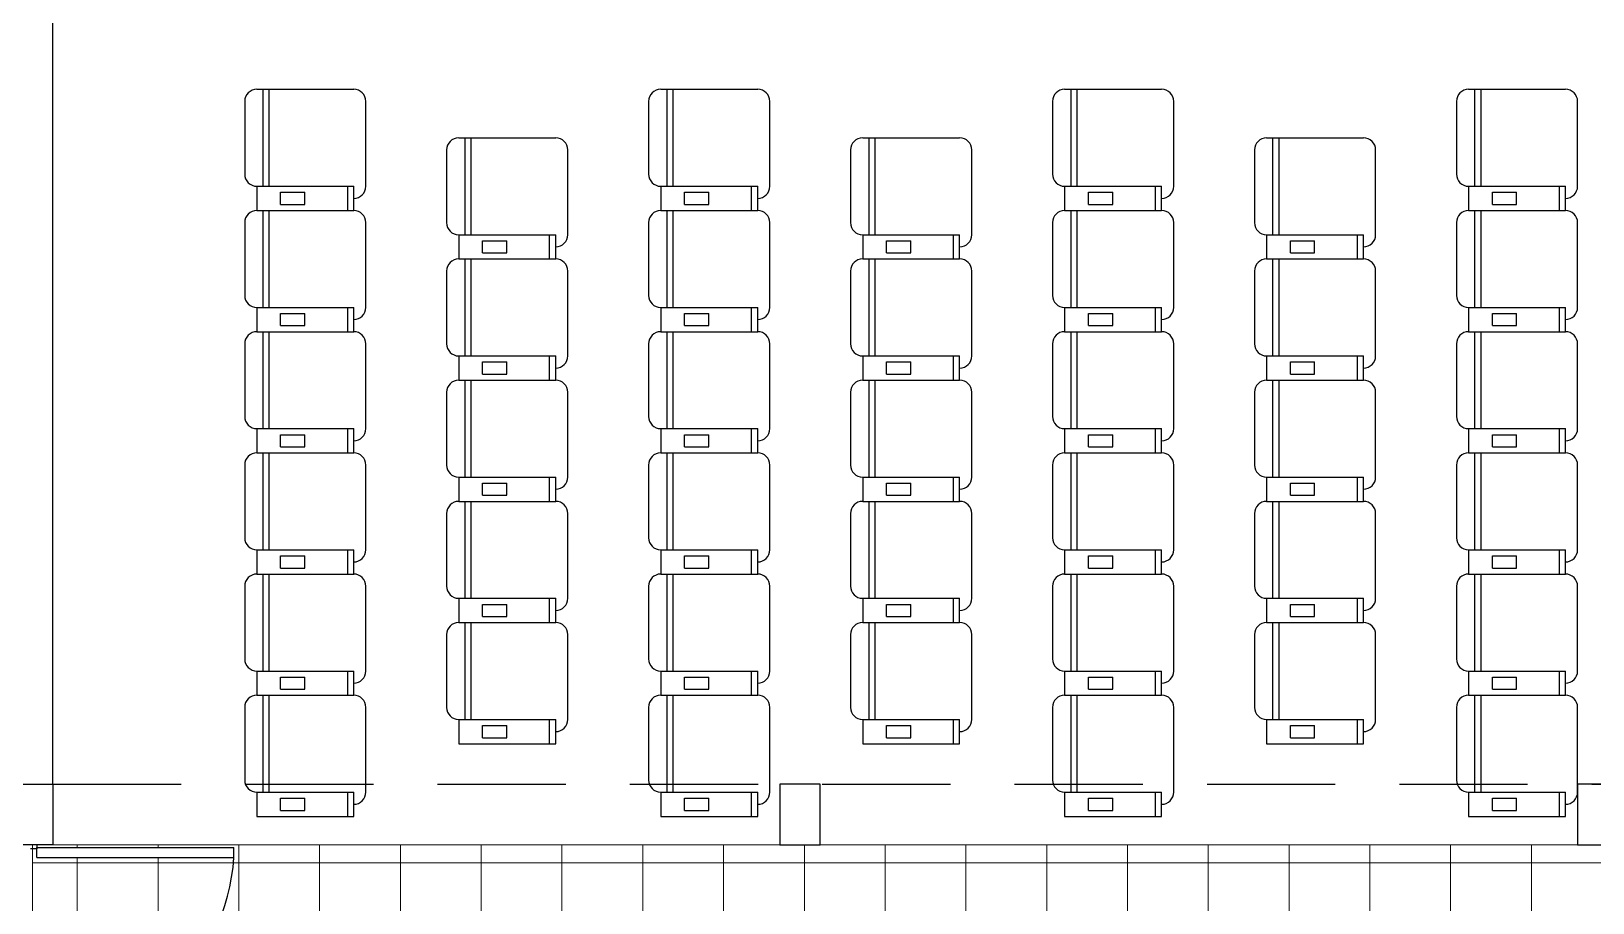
# Model space of a CAD drawing. Header units: millimetres. Extents: x 332.9 to 379.4, y 167.7 to 192.7.
# Drawn here: x 354.23 to 361.96, y 178.16 to 182.47 of the extents above; entities that cross this region are included whole.
import ezdxf

# ---------------------------------------------------------------- set-up
doc = ezdxf.new("R2010")
doc.units = ezdxf.units.MM
doc.linetypes.add('TRATTEGGIATA2', pattern=[9.525, 6.35, -3.175])
doc.layers.add('PAVIMENTAZIONE - flooring', color=250, linetype='Continuous', lineweight=5)

msp = doc.modelspace()

# ---------------------------------------------------------------- hatches: boundary and pattern name
at = {"layer": 'PAVIMENTAZIONE - flooring', "linetype": 'Continuous'}
h = msp.add_hatch(dxfattribs=at)
h.set_pattern_fill('_USER', color=251, scale=0.4, angle=90, style=0, double=1, pattern_type=0)
h.set_pattern_definition([(90, (125.25827, 11.9578), (-0.4, 2e-17), []), (180, (125.25827, 11.9578), (-5e-17, -0.4), [])])
h.paths.add_polyline_path([(376.9874, 178.4474), (354.2577, 178.4474), (354.2577, 178.433), (355.2338, 178.433), (355.2338, 178.3842, -0.394387), (354.2374, 177.4474), (354.2374, 177.4474, -0.394387), (355.2338, 176.5107), (355.2338, 176.4619), (354.2577, 176.4619), (354.2577, 176.4474), (375.3158, 176.4474), (375.3158, 177.1752), (375.3535, 177.1752, -0.403471), (376.1086, 176.4474), (376.9874, 176.4474)])
h.paths.add_polyline_path([(355.2338, 178.3842), (354.2577, 178.3842), (354.2577, 178.427), (354.2374, 178.427), (354.2374, 177.4474, 0.394387)], flags=17)
h.paths.add_polyline_path([(354.2374, 177.4474), (354.2374, 176.4679), (354.2577, 176.4679), (354.2577, 176.5107), (355.2338, 176.5107, 0.394387)], flags=17)
h.paths.add_polyline_path([(375.3535, 177.1752), (375.3535, 176.4474), (376.1086, 176.4474, 0.403471)], flags=17)

# ---------------------------------------------------------------- linework, layer by layer
at = {"linetype": 'Continuous'}
for p, q in [((354.3374, 178.7474), (354.3374, 186.8349)), ((355.3474, 182.1874), (355.8274, 182.1874)), ((355.3774, 182.1874), (355.3774, 181.7074)), ((355.4074, 182.1874), (355.4074, 181.7074)), ((357.3474, 182.1874), (357.8274, 182.1874)), ((357.3774, 182.1874), (357.3774, 181.7074)), ((357.4074, 182.1874), (357.4074, 181.7074)), ((359.3474, 182.1874), (359.8274, 182.1874)), ((359.3774, 182.1874), (359.3774, 181.7074)), ((359.4074, 182.1874), (359.4074, 181.7074)), ((361.3474, 182.1874), (361.8274, 182.1874)), ((361.3774, 182.1874), (361.3774, 181.7074)), ((361.4074, 182.1874), (361.4074, 181.7074)), ((355.2874, 182.1274), (355.2874, 181.7674)), ((355.8874, 181.7074), (355.8874, 182.1274)), ((357.2874, 182.1274), (357.2874, 181.7674)), ((357.8874, 181.7074), (357.8874, 182.1274)), ((359.2874, 182.1274), (359.2874, 181.7674)), ((359.8874, 181.7074), (359.8874, 182.1274)), ((361.2874, 182.1274), (361.2874, 181.7674)), ((361.8874, 181.7074), (361.8874, 182.1274)), ((356.3474, 181.9474), (356.8274, 181.9474)), ((356.3774, 181.9474), (356.3774, 181.4674)), ((356.4074, 181.9474), (356.4074, 181.4674)), ((358.3474, 181.9474), (358.8274, 181.9474)), ((358.3774, 181.9474), (358.3774, 181.4674)), ((358.4074, 181.9474), (358.4074, 181.4674)), ((360.3474, 181.9474), (360.8274, 181.9474)), ((360.3774, 181.9474), (360.3774, 181.4674)), ((360.4074, 181.9474), (360.4074, 181.4674)), ((356.2874, 181.8874), (356.2874, 181.5274)), ((356.8874, 181.4674), (356.8874, 181.8874)), ((358.2874, 181.8874), (358.2874, 181.5274)), ((358.8874, 181.4674), (358.8874, 181.8874)), ((360.2874, 181.8874), (360.2874, 181.5274)), ((360.8874, 181.4674), (360.8874, 181.8874)), ((355.3474, 181.7074), (355.8274, 181.7074)), ((355.3474, 181.7074), (355.3474, 181.5874)), ((355.7974, 181.5874), (355.7974, 181.7074)), ((355.8274, 181.5874), (355.8274, 181.7074)), ((357.3474, 181.7074), (357.8274, 181.7074)), ((357.3474, 181.7074), (357.3474, 181.5874)), ((357.7974, 181.5874), (357.7974, 181.7074)), ((357.8274, 181.5874), (357.8274, 181.7074)), ((359.3474, 181.7074), (359.8274, 181.7074)), ((359.3474, 181.7074), (359.3474, 181.5874)), ((359.7974, 181.5874), (359.7974, 181.7074)), ((359.8274, 181.5874), (359.8274, 181.7074)), ((361.3474, 181.7074), (361.8274, 181.7074)), ((361.3474, 181.7074), (361.3474, 181.5874)), ((361.7974, 181.5874), (361.7974, 181.7074)), ((361.8274, 181.5874), (361.8274, 181.7074)), ((355.4653, 181.6774), (355.5853, 181.6774)), ((355.4653, 181.6174), (355.4653, 181.6774)), ((355.5853, 181.6174), (355.5853, 181.6774)), ((357.4653, 181.6774), (357.5853, 181.6774)), ((357.4653, 181.6174), (357.4653, 181.6774)), ((357.5853, 181.6174), (357.5853, 181.6774)), ((359.4653, 181.6774), (359.5853, 181.6774)), ((359.4653, 181.6174), (359.4653, 181.6774)), ((359.5853, 181.6174), (359.5853, 181.6774)), ((361.4653, 181.6774), (361.5853, 181.6774)), ((361.4653, 181.6174), (361.4653, 181.6774)), ((361.5853, 181.6174), (361.5853, 181.6774)), ((355.3474, 181.5874), (355.8274, 181.5874)), ((355.3474, 181.5874), (355.8274, 181.5874)), ((355.3774, 181.5874), (355.3774, 181.1074)), ((355.4074, 181.5874), (355.4074, 181.1074)), ((355.4653, 181.6174), (355.5853, 181.6174)), ((357.3474, 181.5874), (357.8274, 181.5874)), ((357.3474, 181.5874), (357.8274, 181.5874)), ((357.3774, 181.5874), (357.3774, 181.1074)), ((357.4074, 181.5874), (357.4074, 181.1074)), ((357.4653, 181.6174), (357.5853, 181.6174)), ((359.3474, 181.5874), (359.8274, 181.5874)), ((359.3474, 181.5874), (359.8274, 181.5874)), ((359.3774, 181.5874), (359.3774, 181.1074)), ((359.4074, 181.5874), (359.4074, 181.1074)), ((359.4653, 181.6174), (359.5853, 181.6174)), ((361.3474, 181.5874), (361.8274, 181.5874)), ((361.3474, 181.5874), (361.8274, 181.5874)), ((361.3774, 181.5874), (361.3774, 181.1074)), ((361.4074, 181.5874), (361.4074, 181.1074)), ((361.4653, 181.6174), (361.5853, 181.6174)), ((355.2874, 181.5274), (355.2874, 181.1674)), ((355.8874, 181.1074), (355.8874, 181.5274)), ((357.2874, 181.5274), (357.2874, 181.1674)), ((357.8874, 181.1074), (357.8874, 181.5274)), ((359.2874, 181.5274), (359.2874, 181.1674)), ((359.8874, 181.1074), (359.8874, 181.5274)), ((361.2874, 181.5274), (361.2874, 181.1674)), ((361.8874, 181.1074), (361.8874, 181.5274)), ((356.3474, 181.4674), (356.8274, 181.4674)), ((356.3474, 181.4674), (356.3474, 181.3474)), ((356.4653, 181.4374), (356.5853, 181.4374)), ((356.4653, 181.3774), (356.4653, 181.4374)), ((356.5853, 181.3774), (356.5853, 181.4374)), ((356.7974, 181.3474), (356.7974, 181.4674)), ((356.8274, 181.3474), (356.8274, 181.4674)), ((358.3474, 181.4674), (358.8274, 181.4674)), ((358.3474, 181.4674), (358.3474, 181.3474)), ((358.4653, 181.4374), (358.5853, 181.4374)), ((358.4653, 181.3774), (358.4653, 181.4374)), ((358.5853, 181.3774), (358.5853, 181.4374)), ((358.7974, 181.3474), (358.7974, 181.4674)), ((358.8274, 181.3474), (358.8274, 181.4674)), ((360.3474, 181.4674), (360.8274, 181.4674)), ((360.3474, 181.4674), (360.3474, 181.3474)), ((360.4653, 181.4374), (360.5853, 181.4374)), ((360.4653, 181.3774), (360.4653, 181.4374)), ((360.5853, 181.3774), (360.5853, 181.4374)), ((360.7974, 181.3474), (360.7974, 181.4674)), ((360.8274, 181.3474), (360.8274, 181.4674)), ((356.3474, 181.3474), (356.8274, 181.3474)), ((356.3474, 181.3474), (356.8274, 181.3474)), ((356.3774, 181.3474), (356.3774, 180.8674)), ((356.4074, 181.3474), (356.4074, 180.8674)), ((356.4653, 181.3774), (356.5853, 181.3774)), ((358.3474, 181.3474), (358.8274, 181.3474)), ((358.3474, 181.3474), (358.8274, 181.3474)), ((358.3774, 181.3474), (358.3774, 180.8674)), ((358.4074, 181.3474), (358.4074, 180.8674)), ((358.4653, 181.3774), (358.5853, 181.3774)), ((360.3474, 181.3474), (360.8274, 181.3474)), ((360.3474, 181.3474), (360.8274, 181.3474)), ((360.3774, 181.3474), (360.3774, 180.8674)), ((360.4074, 181.3474), (360.4074, 180.8674)), ((360.4653, 181.3774), (360.5853, 181.3774)), ((356.2874, 181.2874), (356.2874, 180.9274)), ((356.8874, 180.8674), (356.8874, 181.2874)), ((358.2874, 181.2874), (358.2874, 180.9274)), ((358.8874, 180.8674), (358.8874, 181.2874)), ((360.2874, 181.2874), (360.2874, 180.9274)), ((360.8874, 180.8674), (360.8874, 181.2874)), ((355.3474, 181.1074), (355.8274, 181.1074)), ((355.3474, 181.1074), (355.3474, 180.9874)), ((355.7974, 180.9874), (355.7974, 181.1074)), ((355.8274, 180.9874), (355.8274, 181.1074)), ((357.3474, 181.1074), (357.8274, 181.1074)), ((357.3474, 181.1074), (357.3474, 180.9874)), ((357.7974, 180.9874), (357.7974, 181.1074)), ((357.8274, 180.9874), (357.8274, 181.1074)), ((359.3474, 181.1074), (359.8274, 181.1074)), ((359.3474, 181.1074), (359.3474, 180.9874)), ((359.7974, 180.9874), (359.7974, 181.1074)), ((359.8274, 180.9874), (359.8274, 181.1074)), ((361.3474, 181.1074), (361.8274, 181.1074)), ((361.3474, 181.1074), (361.3474, 180.9874)), ((361.7974, 180.9874), (361.7974, 181.1074)), ((361.8274, 180.9874), (361.8274, 181.1074)), ((355.4653, 181.0774), (355.5853, 181.0774)), ((355.4653, 181.0174), (355.4653, 181.0774)), ((355.4653, 181.0174), (355.5853, 181.0174)), ((355.5853, 181.0174), (355.5853, 181.0774)), ((357.4653, 181.0774), (357.5853, 181.0774)), ((357.4653, 181.0174), (357.4653, 181.0774)), ((357.4653, 181.0174), (357.5853, 181.0174)), ((357.5853, 181.0174), (357.5853, 181.0774)), ((359.4653, 181.0774), (359.5853, 181.0774)), ((359.4653, 181.0174), (359.4653, 181.0774)), ((359.4653, 181.0174), (359.5853, 181.0174)), ((359.5853, 181.0174), (359.5853, 181.0774)), ((361.4653, 181.0774), (361.5853, 181.0774)), ((361.4653, 181.0174), (361.4653, 181.0774)), ((361.4653, 181.0174), (361.5853, 181.0174)), ((361.5853, 181.0174), (361.5853, 181.0774)), ((355.3474, 180.9874), (355.8274, 180.9874)), ((355.3474, 180.9874), (355.8274, 180.9874)), ((355.3774, 180.9874), (355.3774, 180.5074)), ((355.4074, 180.9874), (355.4074, 180.5074)), ((357.3474, 180.9874), (357.8274, 180.9874)), ((357.3474, 180.9874), (357.8274, 180.9874)), ((357.3774, 180.9874), (357.3774, 180.5074)), ((357.4074, 180.9874), (357.4074, 180.5074)), ((359.3474, 180.9874), (359.8274, 180.9874)), ((359.3474, 180.9874), (359.8274, 180.9874)), ((359.3774, 180.9874), (359.3774, 180.5074)), ((359.4074, 180.9874), (359.4074, 180.5074)), ((361.3474, 180.9874), (361.8274, 180.9874)), ((361.3474, 180.9874), (361.8274, 180.9874)), ((361.3774, 180.9874), (361.3774, 180.5074)), ((361.4074, 180.9874), (361.4074, 180.5074)), ((355.2874, 180.9274), (355.2874, 180.5674)), ((355.8874, 180.5074), (355.8874, 180.9274)), ((356.3474, 180.8674), (356.8274, 180.8674)), ((356.3474, 180.8674), (356.3474, 180.7474)), ((356.7974, 180.7474), (356.7974, 180.8674)), ((356.8274, 180.7474), (356.8274, 180.8674)), ((357.2874, 180.9274), (357.2874, 180.5674)), ((357.8874, 180.5074), (357.8874, 180.9274)), ((358.3474, 180.8674), (358.8274, 180.8674)), ((358.3474, 180.8674), (358.3474, 180.7474)), ((358.7974, 180.7474), (358.7974, 180.8674)), ((358.8274, 180.7474), (358.8274, 180.8674)), ((359.2874, 180.9274), (359.2874, 180.5674)), ((359.8874, 180.5074), (359.8874, 180.9274)), ((360.3474, 180.8674), (360.8274, 180.8674)), ((360.3474, 180.8674), (360.3474, 180.7474)), ((360.7974, 180.7474), (360.7974, 180.8674)), ((360.8274, 180.7474), (360.8274, 180.8674)), ((361.2874, 180.9274), (361.2874, 180.5674)), ((361.8874, 180.5074), (361.8874, 180.9274)), ((356.4653, 180.8374), (356.5853, 180.8374)), ((356.4653, 180.7774), (356.4653, 180.8374)), ((356.4653, 180.7774), (356.5853, 180.7774)), ((356.5853, 180.7774), (356.5853, 180.8374)), ((358.4653, 180.8374), (358.5853, 180.8374)), ((358.4653, 180.7774), (358.4653, 180.8374)), ((358.4653, 180.7774), (358.5853, 180.7774)), ((358.5853, 180.7774), (358.5853, 180.8374)), ((360.4653, 180.8374), (360.5853, 180.8374)), ((360.4653, 180.7774), (360.4653, 180.8374)), ((360.4653, 180.7774), (360.5853, 180.7774)), ((360.5853, 180.7774), (360.5853, 180.8374)), ((356.3474, 180.7474), (356.8274, 180.7474)), ((356.3474, 180.7474), (356.8274, 180.7474)), ((356.3774, 180.7474), (356.3774, 180.2674)), ((356.4074, 180.7474), (356.4074, 180.2674)), ((358.3474, 180.7474), (358.8274, 180.7474)), ((358.3474, 180.7474), (358.8274, 180.7474)), ((358.3774, 180.7474), (358.3774, 180.2674)), ((358.4074, 180.7474), (358.4074, 180.2674)), ((360.3474, 180.7474), (360.8274, 180.7474)), ((360.3474, 180.7474), (360.8274, 180.7474)), ((360.3774, 180.7474), (360.3774, 180.2674)), ((360.4074, 180.7474), (360.4074, 180.2674)), ((356.2874, 180.6874), (356.2874, 180.3274)), ((356.8874, 180.2674), (356.8874, 180.6874)), ((358.2874, 180.6874), (358.2874, 180.3274)), ((358.8874, 180.2674), (358.8874, 180.6874)), ((360.2874, 180.6874), (360.2874, 180.3274)), ((360.8874, 180.2674), (360.8874, 180.6874)), ((355.3474, 180.5074), (355.8274, 180.5074)), ((355.3474, 180.5074), (355.3474, 180.3874)), ((355.4653, 180.4774), (355.5853, 180.4774)), ((355.4653, 180.4174), (355.4653, 180.4774)), ((355.5853, 180.4174), (355.5853, 180.4774)), ((355.7974, 180.3874), (355.7974, 180.5074)), ((355.8274, 180.3874), (355.8274, 180.5074)), ((357.3474, 180.5074), (357.8274, 180.5074)), ((357.3474, 180.5074), (357.3474, 180.3874)), ((357.4653, 180.4774), (357.5853, 180.4774)), ((357.4653, 180.4174), (357.4653, 180.4774)), ((357.5853, 180.4174), (357.5853, 180.4774)), ((357.7974, 180.3874), (357.7974, 180.5074)), ((357.8274, 180.3874), (357.8274, 180.5074)), ((359.3474, 180.5074), (359.8274, 180.5074)), ((359.3474, 180.5074), (359.3474, 180.3874)), ((359.4653, 180.4774), (359.5853, 180.4774)), ((359.4653, 180.4174), (359.4653, 180.4774)), ((359.5853, 180.4174), (359.5853, 180.4774)), ((359.7974, 180.3874), (359.7974, 180.5074)), ((359.8274, 180.3874), (359.8274, 180.5074)), ((361.3474, 180.5074), (361.8274, 180.5074)), ((361.3474, 180.5074), (361.3474, 180.3874)), ((361.4653, 180.4774), (361.5853, 180.4774)), ((361.4653, 180.4174), (361.4653, 180.4774)), ((361.5853, 180.4174), (361.5853, 180.4774)), ((361.7974, 180.3874), (361.7974, 180.5074)), ((361.8274, 180.3874), (361.8274, 180.5074)), ((355.4653, 180.4174), (355.5853, 180.4174)), ((357.4653, 180.4174), (357.5853, 180.4174)), ((359.4653, 180.4174), (359.5853, 180.4174)), ((361.4653, 180.4174), (361.5853, 180.4174)), ((355.2874, 180.3274), (355.2874, 179.9674)), ((355.3474, 180.3874), (355.8274, 180.3874)), ((355.3474, 180.3874), (355.8274, 180.3874)), ((355.3774, 180.3874), (355.3774, 179.9074)), ((355.4074, 180.3874), (355.4074, 179.9074)), ((355.8874, 179.9074), (355.8874, 180.3274)), ((357.2874, 180.3274), (357.2874, 179.9674)), ((357.3474, 180.3874), (357.8274, 180.3874)), ((357.3474, 180.3874), (357.8274, 180.3874)), ((357.3774, 180.3874), (357.3774, 179.9074)), ((357.4074, 180.3874), (357.4074, 179.9074)), ((357.8874, 179.9074), (357.8874, 180.3274)), ((359.2874, 180.3274), (359.2874, 179.9674)), ((359.3474, 180.3874), (359.8274, 180.3874)), ((359.3474, 180.3874), (359.8274, 180.3874)), ((359.3774, 180.3874), (359.3774, 179.9074)), ((359.4074, 180.3874), (359.4074, 179.9074)), ((359.8874, 179.9074), (359.8874, 180.3274)), ((361.2874, 180.3274), (361.2874, 179.9674)), ((361.3474, 180.3874), (361.8274, 180.3874)), ((361.3474, 180.3874), (361.8274, 180.3874)), ((361.3774, 180.3874), (361.3774, 179.9074)), ((361.4074, 180.3874), (361.4074, 179.9074)), ((361.8874, 179.9074), (361.8874, 180.3274)), ((356.3474, 180.2674), (356.8274, 180.2674)), ((356.3474, 180.2674), (356.3474, 180.1474)), ((356.4653, 180.2374), (356.5853, 180.2374)), ((356.4653, 180.1774), (356.4653, 180.2374)), ((356.5853, 180.1774), (356.5853, 180.2374)), ((356.7974, 180.1474), (356.7974, 180.2674)), ((356.8274, 180.1474), (356.8274, 180.2674)), ((358.3474, 180.2674), (358.8274, 180.2674)), ((358.3474, 180.2674), (358.3474, 180.1474)), ((358.4653, 180.2374), (358.5853, 180.2374)), ((358.4653, 180.1774), (358.4653, 180.2374)), ((358.5853, 180.1774), (358.5853, 180.2374)), ((358.7974, 180.1474), (358.7974, 180.2674)), ((358.8274, 180.1474), (358.8274, 180.2674)), ((360.3474, 180.2674), (360.8274, 180.2674)), ((360.3474, 180.2674), (360.3474, 180.1474)), ((360.4653, 180.2374), (360.5853, 180.2374)), ((360.4653, 180.1774), (360.4653, 180.2374)), ((360.5853, 180.1774), (360.5853, 180.2374)), ((360.7974, 180.1474), (360.7974, 180.2674)), ((360.8274, 180.1474), (360.8274, 180.2674)), ((356.4653, 180.1774), (356.5853, 180.1774)), ((358.4653, 180.1774), (358.5853, 180.1774)), ((360.4653, 180.1774), (360.5853, 180.1774)), ((356.2874, 180.0874), (356.2874, 179.7274)), ((356.3474, 180.1474), (356.8274, 180.1474)), ((356.3474, 180.1474), (356.8274, 180.1474)), ((356.3774, 180.1474), (356.3774, 179.6674)), ((356.4074, 180.1474), (356.4074, 179.6674)), ((356.8874, 179.6674), (356.8874, 180.0874)), ((358.2874, 180.0874), (358.2874, 179.7274)), ((358.3474, 180.1474), (358.8274, 180.1474)), ((358.3474, 180.1474), (358.8274, 180.1474)), ((358.3774, 180.1474), (358.3774, 179.6674)), ((358.4074, 180.1474), (358.4074, 179.6674)), ((358.8874, 179.6674), (358.8874, 180.0874)), ((360.2874, 180.0874), (360.2874, 179.7274)), ((360.3474, 180.1474), (360.8274, 180.1474)), ((360.3474, 180.1474), (360.8274, 180.1474)), ((360.3774, 180.1474), (360.3774, 179.6674)), ((360.4074, 180.1474), (360.4074, 179.6674)), ((360.8874, 179.6674), (360.8874, 180.0874)), ((355.3474, 179.9074), (355.8274, 179.9074)), ((355.3474, 179.9074), (355.3474, 179.7874)), ((355.4653, 179.8774), (355.5853, 179.8774)), ((355.4653, 179.8174), (355.4653, 179.8774)), ((355.5853, 179.8174), (355.5853, 179.8774)), ((355.7974, 179.7874), (355.7974, 179.9074)), ((355.8274, 179.7874), (355.8274, 179.9074)), ((357.3474, 179.9074), (357.8274, 179.9074)), ((357.3474, 179.9074), (357.3474, 179.7874)), ((357.4653, 179.8774), (357.5853, 179.8774)), ((357.4653, 179.8174), (357.4653, 179.8774)), ((357.5853, 179.8174), (357.5853, 179.8774)), ((357.7974, 179.7874), (357.7974, 179.9074)), ((357.8274, 179.7874), (357.8274, 179.9074)), ((359.3474, 179.9074), (359.8274, 179.9074)), ((359.3474, 179.9074), (359.3474, 179.7874)), ((359.4653, 179.8774), (359.5853, 179.8774)), ((359.4653, 179.8174), (359.4653, 179.8774)), ((359.5853, 179.8174), (359.5853, 179.8774)), ((359.7974, 179.7874), (359.7974, 179.9074)), ((359.8274, 179.7874), (359.8274, 179.9074)), ((361.3474, 179.9074), (361.8274, 179.9074)), ((361.3474, 179.9074), (361.3474, 179.7874)), ((361.4653, 179.8774), (361.5853, 179.8774)), ((361.4653, 179.8174), (361.4653, 179.8774)), ((361.5853, 179.8174), (361.5853, 179.8774)), ((361.7974, 179.7874), (361.7974, 179.9074)), ((361.8274, 179.7874), (361.8274, 179.9074)), ((355.3474, 179.7874), (355.8274, 179.7874)), ((355.3474, 179.7874), (355.8274, 179.7874)), ((355.3774, 179.7874), (355.3774, 179.3074)), ((355.4074, 179.7874), (355.4074, 179.3074)), ((355.4653, 179.8174), (355.5853, 179.8174)), ((357.3474, 179.7874), (357.8274, 179.7874)), ((357.3474, 179.7874), (357.8274, 179.7874)), ((357.3774, 179.7874), (357.3774, 179.3074)), ((357.4074, 179.7874), (357.4074, 179.3074)), ((357.4653, 179.8174), (357.5853, 179.8174)), ((359.3474, 179.7874), (359.8274, 179.7874)), ((359.3474, 179.7874), (359.8274, 179.7874)), ((359.3774, 179.7874), (359.3774, 179.3074)), ((359.4074, 179.7874), (359.4074, 179.3074)), ((359.4653, 179.8174), (359.5853, 179.8174)), ((361.3474, 179.7874), (361.8274, 179.7874)), ((361.3474, 179.7874), (361.8274, 179.7874)), ((361.3774, 179.7874), (361.3774, 179.3074)), ((361.4074, 179.7874), (361.4074, 179.3074)), ((361.4653, 179.8174), (361.5853, 179.8174)), ((355.2874, 179.7274), (355.2874, 179.3674)), ((355.8874, 179.3074), (355.8874, 179.7274)), ((357.2874, 179.7274), (357.2874, 179.3674)), ((357.8874, 179.3074), (357.8874, 179.7274)), ((359.2874, 179.7274), (359.2874, 179.3674)), ((359.8874, 179.3074), (359.8874, 179.7274)), ((361.2874, 179.7274), (361.2874, 179.3674)), ((361.8874, 179.3074), (361.8874, 179.7274)), ((356.3474, 179.6674), (356.8274, 179.6674)), ((356.3474, 179.6674), (356.3474, 179.5474)), ((356.4653, 179.6374), (356.5853, 179.6374)), ((356.4653, 179.5774), (356.4653, 179.6374)), ((356.5853, 179.5774), (356.5853, 179.6374)), ((356.7974, 179.5474), (356.7974, 179.6674)), ((356.8274, 179.5474), (356.8274, 179.6674)), ((358.3474, 179.6674), (358.8274, 179.6674)), ((358.3474, 179.6674), (358.3474, 179.5474)), ((358.4653, 179.6374), (358.5853, 179.6374)), ((358.4653, 179.5774), (358.4653, 179.6374)), ((358.5853, 179.5774), (358.5853, 179.6374)), ((358.7974, 179.5474), (358.7974, 179.6674)), ((358.8274, 179.5474), (358.8274, 179.6674)), ((360.3474, 179.6674), (360.8274, 179.6674)), ((360.3474, 179.6674), (360.3474, 179.5474)), ((360.4653, 179.6374), (360.5853, 179.6374)), ((360.4653, 179.5774), (360.4653, 179.6374)), ((360.5853, 179.5774), (360.5853, 179.6374)), ((360.7974, 179.5474), (360.7974, 179.6674)), ((360.8274, 179.5474), (360.8274, 179.6674)), ((356.3474, 179.5474), (356.8274, 179.5474)), ((356.3474, 179.5474), (356.8274, 179.5474)), ((356.3774, 179.5474), (356.3774, 179.0674)), ((356.4074, 179.5474), (356.4074, 179.0674)), ((356.4653, 179.5774), (356.5853, 179.5774)), ((358.3474, 179.5474), (358.8274, 179.5474)), ((358.3474, 179.5474), (358.8274, 179.5474)), ((358.3774, 179.5474), (358.3774, 179.0674)), ((358.4074, 179.5474), (358.4074, 179.0674)), ((358.4653, 179.5774), (358.5853, 179.5774)), ((360.3474, 179.5474), (360.8274, 179.5474)), ((360.3474, 179.5474), (360.8274, 179.5474)), ((360.3774, 179.5474), (360.3774, 179.0674)), ((360.4074, 179.5474), (360.4074, 179.0674)), ((360.4653, 179.5774), (360.5853, 179.5774)), ((356.2874, 179.4874), (356.2874, 179.1274)), ((356.8874, 179.0674), (356.8874, 179.4874)), ((358.2874, 179.4874), (358.2874, 179.1274)), ((358.8874, 179.0674), (358.8874, 179.4874)), ((360.2874, 179.4874), (360.2874, 179.1274)), ((360.8874, 179.0674), (360.8874, 179.4874)), ((355.3474, 179.3074), (355.8274, 179.3074)), ((355.3474, 179.3074), (355.3474, 179.1874)), ((355.7974, 179.1874), (355.7974, 179.3074)), ((355.8274, 179.1874), (355.8274, 179.3074)), ((357.3474, 179.3074), (357.8274, 179.3074)), ((357.3474, 179.3074), (357.3474, 179.1874)), ((357.7974, 179.1874), (357.7974, 179.3074)), ((357.8274, 179.1874), (357.8274, 179.3074)), ((359.3474, 179.3074), (359.8274, 179.3074)), ((359.3474, 179.3074), (359.3474, 179.1874)), ((359.7974, 179.1874), (359.7974, 179.3074)), ((359.8274, 179.1874), (359.8274, 179.3074)), ((361.3474, 179.3074), (361.8274, 179.3074)), ((361.3474, 179.3074), (361.3474, 179.1874)), ((361.7974, 179.1874), (361.7974, 179.3074)), ((361.8274, 179.1874), (361.8274, 179.3074)), ((355.4653, 179.2774), (355.5853, 179.2774)), ((355.4653, 179.2174), (355.4653, 179.2774)), ((355.5853, 179.2174), (355.5853, 179.2774)), ((357.4653, 179.2774), (357.5853, 179.2774)), ((357.4653, 179.2174), (357.4653, 179.2774)), ((357.5853, 179.2174), (357.5853, 179.2774)), ((359.4653, 179.2774), (359.5853, 179.2774)), ((359.4653, 179.2174), (359.4653, 179.2774)), ((359.5853, 179.2174), (359.5853, 179.2774)), ((361.4653, 179.2774), (361.5853, 179.2774)), ((361.4653, 179.2174), (361.4653, 179.2774)), ((361.5853, 179.2174), (361.5853, 179.2774)), ((355.3474, 179.1874), (355.8274, 179.1874)), ((355.3474, 179.1874), (355.8274, 179.1874)), ((355.3774, 179.1874), (355.3774, 178.7074)), ((355.4074, 179.1874), (355.4074, 178.7074)), ((355.4653, 179.2174), (355.5853, 179.2174)), ((357.3474, 179.1874), (357.8274, 179.1874)), ((357.3474, 179.1874), (357.8274, 179.1874)), ((357.3774, 179.1874), (357.3774, 178.7074)), ((357.4074, 179.1874), (357.4074, 178.7074)), ((357.4653, 179.2174), (357.5853, 179.2174)), ((359.3474, 179.1874), (359.8274, 179.1874)), ((359.3474, 179.1874), (359.8274, 179.1874)), ((359.3774, 179.1874), (359.3774, 178.7074)), ((359.4074, 179.1874), (359.4074, 178.7074)), ((359.4653, 179.2174), (359.5853, 179.2174)), ((361.3474, 179.1874), (361.8274, 179.1874)), ((361.3474, 179.1874), (361.8274, 179.1874)), ((361.3774, 179.1874), (361.3774, 178.7074)), ((361.4074, 179.1874), (361.4074, 178.7074)), ((361.4653, 179.2174), (361.5853, 179.2174)), ((355.2874, 179.1274), (355.2874, 178.7674)), ((355.8874, 178.7074), (355.8874, 179.1274)), ((357.2874, 179.1274), (357.2874, 178.7674)), ((357.8874, 178.7074), (357.8874, 179.1274)), ((359.2874, 179.1274), (359.2874, 178.7674)), ((359.8874, 178.7074), (359.8874, 179.1274)), ((361.2874, 179.1274), (361.2874, 178.7674)), ((361.8874, 178.7074), (361.8874, 179.1274)), ((356.3474, 179.0674), (356.8274, 179.0674)), ((356.3474, 179.0674), (356.3474, 178.9474)), ((356.4653, 179.0374), (356.5853, 179.0374)), ((356.4653, 178.9774), (356.4653, 179.0374)), ((356.5853, 178.9774), (356.5853, 179.0374)), ((356.7974, 178.9474), (356.7974, 179.0674)), ((356.8274, 178.9474), (356.8274, 179.0674)), ((358.3474, 179.0674), (358.8274, 179.0674)), ((358.3474, 179.0674), (358.3474, 178.9474)), ((358.4653, 179.0374), (358.5853, 179.0374)), ((358.4653, 178.9774), (358.4653, 179.0374)), ((358.5853, 178.9774), (358.5853, 179.0374)), ((358.7974, 178.9474), (358.7974, 179.0674)), ((358.8274, 178.9474), (358.8274, 179.0674)), ((360.3474, 179.0674), (360.8274, 179.0674)), ((360.3474, 179.0674), (360.3474, 178.9474)), ((360.4653, 179.0374), (360.5853, 179.0374)), ((360.4653, 178.9774), (360.4653, 179.0374)), ((360.5853, 178.9774), (360.5853, 179.0374)), ((360.7974, 178.9474), (360.7974, 179.0674)), ((360.8274, 178.9474), (360.8274, 179.0674)), ((356.3474, 178.9474), (356.8274, 178.9474)), ((356.4653, 178.9774), (356.5853, 178.9774)), ((358.3474, 178.9474), (358.8274, 178.9474)), ((358.4653, 178.9774), (358.5853, 178.9774)), ((360.3474, 178.9474), (360.8274, 178.9474)), ((360.4653, 178.9774), (360.5853, 178.9774)), ((355.3474, 178.7074), (355.8274, 178.7074)), ((355.3474, 178.7074), (355.3474, 178.5874)), ((355.7974, 178.5874), (355.7974, 178.7074)), ((355.8274, 178.5874), (355.8274, 178.7074)), ((357.3474, 178.7074), (357.8274, 178.7074)), ((357.3474, 178.7074), (357.3474, 178.5874)), ((357.7974, 178.5874), (357.7974, 178.7074)), ((357.8274, 178.5874), (357.8274, 178.7074)), ((359.3474, 178.7074), (359.8274, 178.7074)), ((359.3474, 178.7074), (359.3474, 178.5874)), ((359.7974, 178.5874), (359.7974, 178.7074)), ((359.8274, 178.5874), (359.8274, 178.7074)), ((361.3474, 178.7074), (361.8274, 178.7074)), ((361.3474, 178.7074), (361.3474, 178.5874)), ((361.7974, 178.5874), (361.7974, 178.7074)), ((361.8274, 178.5874), (361.8274, 178.7074)), ((355.4653, 178.6774), (355.5853, 178.6774)), ((355.4653, 178.6174), (355.4653, 178.6774)), ((355.4653, 178.6174), (355.5853, 178.6174)), ((355.5853, 178.6174), (355.5853, 178.6774)), ((357.4653, 178.6774), (357.5853, 178.6774)), ((357.4653, 178.6174), (357.4653, 178.6774)), ((357.4653, 178.6174), (357.5853, 178.6174)), ((357.5853, 178.6174), (357.5853, 178.6774)), ((359.4653, 178.6774), (359.5853, 178.6774)), ((359.4653, 178.6174), (359.4653, 178.6774)), ((359.4653, 178.6174), (359.5853, 178.6174)), ((359.5853, 178.6174), (359.5853, 178.6774)), ((361.4653, 178.6774), (361.5853, 178.6774)), ((361.4653, 178.6174), (361.4653, 178.6774)), ((361.4653, 178.6174), (361.5853, 178.6174)), ((361.5853, 178.6174), (361.5853, 178.6774)), ((355.3474, 178.5874), (355.8274, 178.5874)), ((357.3474, 178.5874), (357.8274, 178.5874)), ((359.3474, 178.5874), (359.8274, 178.5874)), ((361.3474, 178.5874), (361.8274, 178.5874)), ((354.2577, 178.427), (354.227, 178.427)), ((354.2577, 178.4474), (354.2577, 178.427)), ((354.2577, 178.3842), (354.2577, 178.433)), ((354.2577, 178.433), (355.2338, 178.433)), ((354.2577, 178.3842), (355.2338, 178.3842)), ((355.2338, 178.3842), (355.2338, 178.433))]:
    msp.add_line(p, q, dxfattribs=at)
at = {"linetype": 'TRATTEGGIATA2', "ltscale": 0.1}
msp.add_line((354.3374, 178.7474), (376.9874, 178.7474), dxfattribs=at)
at = {"linetype": 'Continuous'}
for points in [[(354.3374, 178.4474), (354.1374, 178.4474), (354.1374, 178.7474), (354.3374, 178.7474)], [(357.9374, 178.4474), (358.1374, 178.4474), (358.1374, 178.7474), (357.9374, 178.7474)], [(361.8874, 178.4474), (362.0874, 178.4474), (362.0874, 178.7474), (361.8874, 178.7474)]]:
    msp.add_lwpolyline(points, close=True, dxfattribs=at)
for centre, radius, start, end in [((355.3474, 182.1274), 0.06, 90, 180), ((355.8274, 182.1274), 0.06, 0, 90), ((357.3474, 182.1274), 0.06, 90, 180), ((357.8274, 182.1274), 0.06, 0, 90), ((359.3474, 182.1274), 0.06, 90, 180), ((359.8274, 182.1274), 0.06, 0, 90), ((361.3474, 182.1274), 0.06, 90, 180), ((361.8274, 182.1274), 0.06, 0, 90), ((356.3474, 181.8874), 0.06, 90, 180), ((356.8274, 181.8874), 0.06, 0, 90), ((358.3474, 181.8874), 0.06, 90, 180), ((358.8274, 181.8874), 0.06, 0, 90), ((360.3474, 181.8874), 0.06, 90, 180), ((360.8274, 181.8874), 0.06, 0, 90), ((355.3474, 181.7674), 0.06, 180, 270), ((355.8274, 181.7074), 0.06, 270, 0), ((357.3474, 181.7674), 0.06, 180, 270), ((357.8274, 181.7074), 0.06, 270, 0), ((359.3474, 181.7674), 0.06, 180, 270), ((359.8274, 181.7074), 0.06, 270, 0), ((361.3474, 181.7674), 0.06, 180, 270), ((361.8274, 181.7074), 0.06, 270, 0), ((355.3474, 181.5274), 0.06, 90, 180), ((355.8274, 181.5274), 0.06, 0, 90), ((357.3474, 181.5274), 0.06, 90, 180), ((357.8274, 181.5274), 0.06, 0, 90), ((359.3474, 181.5274), 0.06, 90, 180), ((359.8274, 181.5274), 0.06, 0, 90), ((361.3474, 181.5274), 0.06, 90, 180), ((361.8274, 181.5274), 0.06, 0, 90), ((356.3474, 181.5274), 0.06, 180, 270), ((358.3474, 181.5274), 0.06, 180, 270), ((360.3474, 181.5274), 0.06, 180, 270), ((356.8274, 181.4674), 0.06, 270, 0), ((358.8274, 181.4674), 0.06, 270, 0), ((360.8274, 181.4674), 0.06, 270, 0), ((356.3474, 181.2874), 0.06, 90, 180), ((356.8274, 181.2874), 0.06, 0, 90), ((358.3474, 181.2874), 0.06, 90, 180), ((358.8274, 181.2874), 0.06, 0, 90), ((360.3474, 181.2874), 0.06, 90, 180), ((360.8274, 181.2874), 0.06, 0, 90), ((355.3474, 181.1674), 0.06, 180, 270), ((357.3474, 181.1674), 0.06, 180, 270), ((359.3474, 181.1674), 0.06, 180, 270), ((361.3474, 181.1674), 0.06, 180, 270), ((355.8274, 181.1074), 0.06, 270, 0), ((357.8274, 181.1074), 0.06, 270, 0), ((359.8274, 181.1074), 0.06, 270, 0), ((361.8274, 181.1074), 0.06, 270, 0), ((355.3474, 180.9274), 0.06, 90, 180), ((355.8274, 180.9274), 0.06, 0, 90), ((357.3474, 180.9274), 0.06, 90, 180), ((357.8274, 180.9274), 0.06, 0, 90), ((359.3474, 180.9274), 0.06, 90, 180), ((359.8274, 180.9274), 0.06, 0, 90), ((361.3474, 180.9274), 0.06, 90, 180), ((361.8274, 180.9274), 0.06, 0, 90), ((356.3474, 180.9274), 0.06, 180, 270), ((356.8274, 180.8674), 0.06, 270, 0), ((358.3474, 180.9274), 0.06, 180, 270), ((358.8274, 180.8674), 0.06, 270, 0), ((360.3474, 180.9274), 0.06, 180, 270), ((360.8274, 180.8674), 0.06, 270, 0), ((356.3474, 180.6874), 0.06, 90, 180), ((356.8274, 180.6874), 0.06, 0, 90), ((358.3474, 180.6874), 0.06, 90, 180), ((358.8274, 180.6874), 0.06, 0, 90), ((360.3474, 180.6874), 0.06, 90, 180), ((360.8274, 180.6874), 0.06, 0, 90), ((355.3474, 180.5674), 0.06, 180, 270), ((357.3474, 180.5674), 0.06, 180, 270), ((359.3474, 180.5674), 0.06, 180, 270), ((361.3474, 180.5674), 0.06, 180, 270), ((355.8274, 180.5074), 0.06, 270, 0), ((357.8274, 180.5074), 0.06, 270, 0), ((359.8274, 180.5074), 0.06, 270, 0), ((361.8274, 180.5074), 0.06, 270, 0), ((355.3474, 180.3274), 0.06, 90, 180), ((355.8274, 180.3274), 0.06, 0, 90), ((356.3474, 180.3274), 0.06, 180, 270), ((357.3474, 180.3274), 0.06, 90, 180), ((357.8274, 180.3274), 0.06, 0, 90), ((358.3474, 180.3274), 0.06, 180, 270), ((359.3474, 180.3274), 0.06, 90, 180), ((359.8274, 180.3274), 0.06, 0, 90), ((360.3474, 180.3274), 0.06, 180, 270), ((361.3474, 180.3274), 0.06, 90, 180), ((361.8274, 180.3274), 0.06, 0, 90), ((356.8274, 180.2674), 0.06, 270, 0), ((358.8274, 180.2674), 0.06, 270, 0), ((360.8274, 180.2674), 0.06, 270, 0), ((356.3474, 180.0874), 0.06, 90, 180), ((356.8274, 180.0874), 0.06, 0, 90), ((358.3474, 180.0874), 0.06, 90, 180), ((358.8274, 180.0874), 0.06, 0, 90), ((360.3474, 180.0874), 0.06, 90, 180), ((360.8274, 180.0874), 0.06, 0, 90), ((355.3474, 179.9674), 0.06, 180, 270), ((357.3474, 179.9674), 0.06, 180, 270), ((359.3474, 179.9674), 0.06, 180, 270), ((361.3474, 179.9674), 0.06, 180, 270), ((355.8274, 179.9074), 0.06, 270, 0), ((357.8274, 179.9074), 0.06, 270, 0), ((359.8274, 179.9074), 0.06, 270, 0), ((361.8274, 179.9074), 0.06, 270, 0), ((355.3474, 179.7274), 0.06, 90, 180), ((355.8274, 179.7274), 0.06, 0, 90), ((357.3474, 179.7274), 0.06, 90, 180), ((357.8274, 179.7274), 0.06, 0, 90), ((359.3474, 179.7274), 0.06, 90, 180), ((359.8274, 179.7274), 0.06, 0, 90), ((361.3474, 179.7274), 0.06, 90, 180), ((361.8274, 179.7274), 0.06, 0, 90), ((356.3474, 179.7274), 0.06, 180, 270), ((358.3474, 179.7274), 0.06, 180, 270), ((360.3474, 179.7274), 0.06, 180, 270), ((356.8274, 179.6674), 0.06, 270, 0), ((358.8274, 179.6674), 0.06, 270, 0), ((360.8274, 179.6674), 0.06, 270, 0), ((356.3474, 179.4874), 0.06, 90, 180), ((356.8274, 179.4874), 0.06, 0, 90), ((358.3474, 179.4874), 0.06, 90, 180), ((358.8274, 179.4874), 0.06, 0, 90), ((360.3474, 179.4874), 0.06, 90, 180), ((360.8274, 179.4874), 0.06, 0, 90), ((355.3474, 179.3674), 0.06, 180, 270), ((355.8274, 179.3074), 0.06, 270, 0), ((357.3474, 179.3674), 0.06, 180, 270), ((357.8274, 179.3074), 0.06, 270, 0), ((359.3474, 179.3674), 0.06, 180, 270), ((359.8274, 179.3074), 0.06, 270, 0), ((361.3474, 179.3674), 0.06, 180, 270), ((361.8274, 179.3074), 0.06, 270, 0), ((355.3474, 179.1274), 0.06, 90, 180), ((355.8274, 179.1274), 0.06, 0, 90), ((357.3474, 179.1274), 0.06, 90, 180), ((357.8274, 179.1274), 0.06, 0, 90), ((359.3474, 179.1274), 0.06, 90, 180), ((359.8274, 179.1274), 0.06, 0, 90), ((361.3474, 179.1274), 0.06, 90, 180), ((361.8274, 179.1274), 0.06, 0, 90), ((356.3474, 179.1274), 0.06, 180, 270), ((358.3474, 179.1274), 0.06, 180, 270), ((360.3474, 179.1274), 0.06, 180, 270), ((356.8274, 179.0674), 0.06, 270, 0), ((358.8274, 179.0674), 0.06, 270, 0), ((360.8274, 179.0674), 0.06, 270, 0), ((355.3474, 178.7674), 0.06, 180, 270), ((357.3474, 178.7674), 0.06, 180, 270), ((359.3474, 178.7674), 0.06, 180, 270), ((361.3474, 178.7674), 0.06, 180, 270), ((355.8274, 178.7074), 0.06, 270, 0), ((357.8274, 178.7074), 0.06, 270, 0), ((359.8274, 178.7074), 0.06, 270, 0), ((361.8274, 178.7074), 0.06, 270, 0), ((354.2342, 178.4492), 1.0018, 269.97975, 356.2793)]:
    msp.add_arc(centre, radius, start, end, dxfattribs=at)
at = {"layer": 'PAVIMENTAZIONE - flooring', "color": 251, "linetype": 'Continuous'}
for p, q in [((354.2374, 178.4474), (354.2374, 176.4474)), ((376.9874, 178.4474), (354.3374, 178.4474))]:
    msp.add_line(p, q, dxfattribs=at)

doc.saveas('drawing.dxf')
